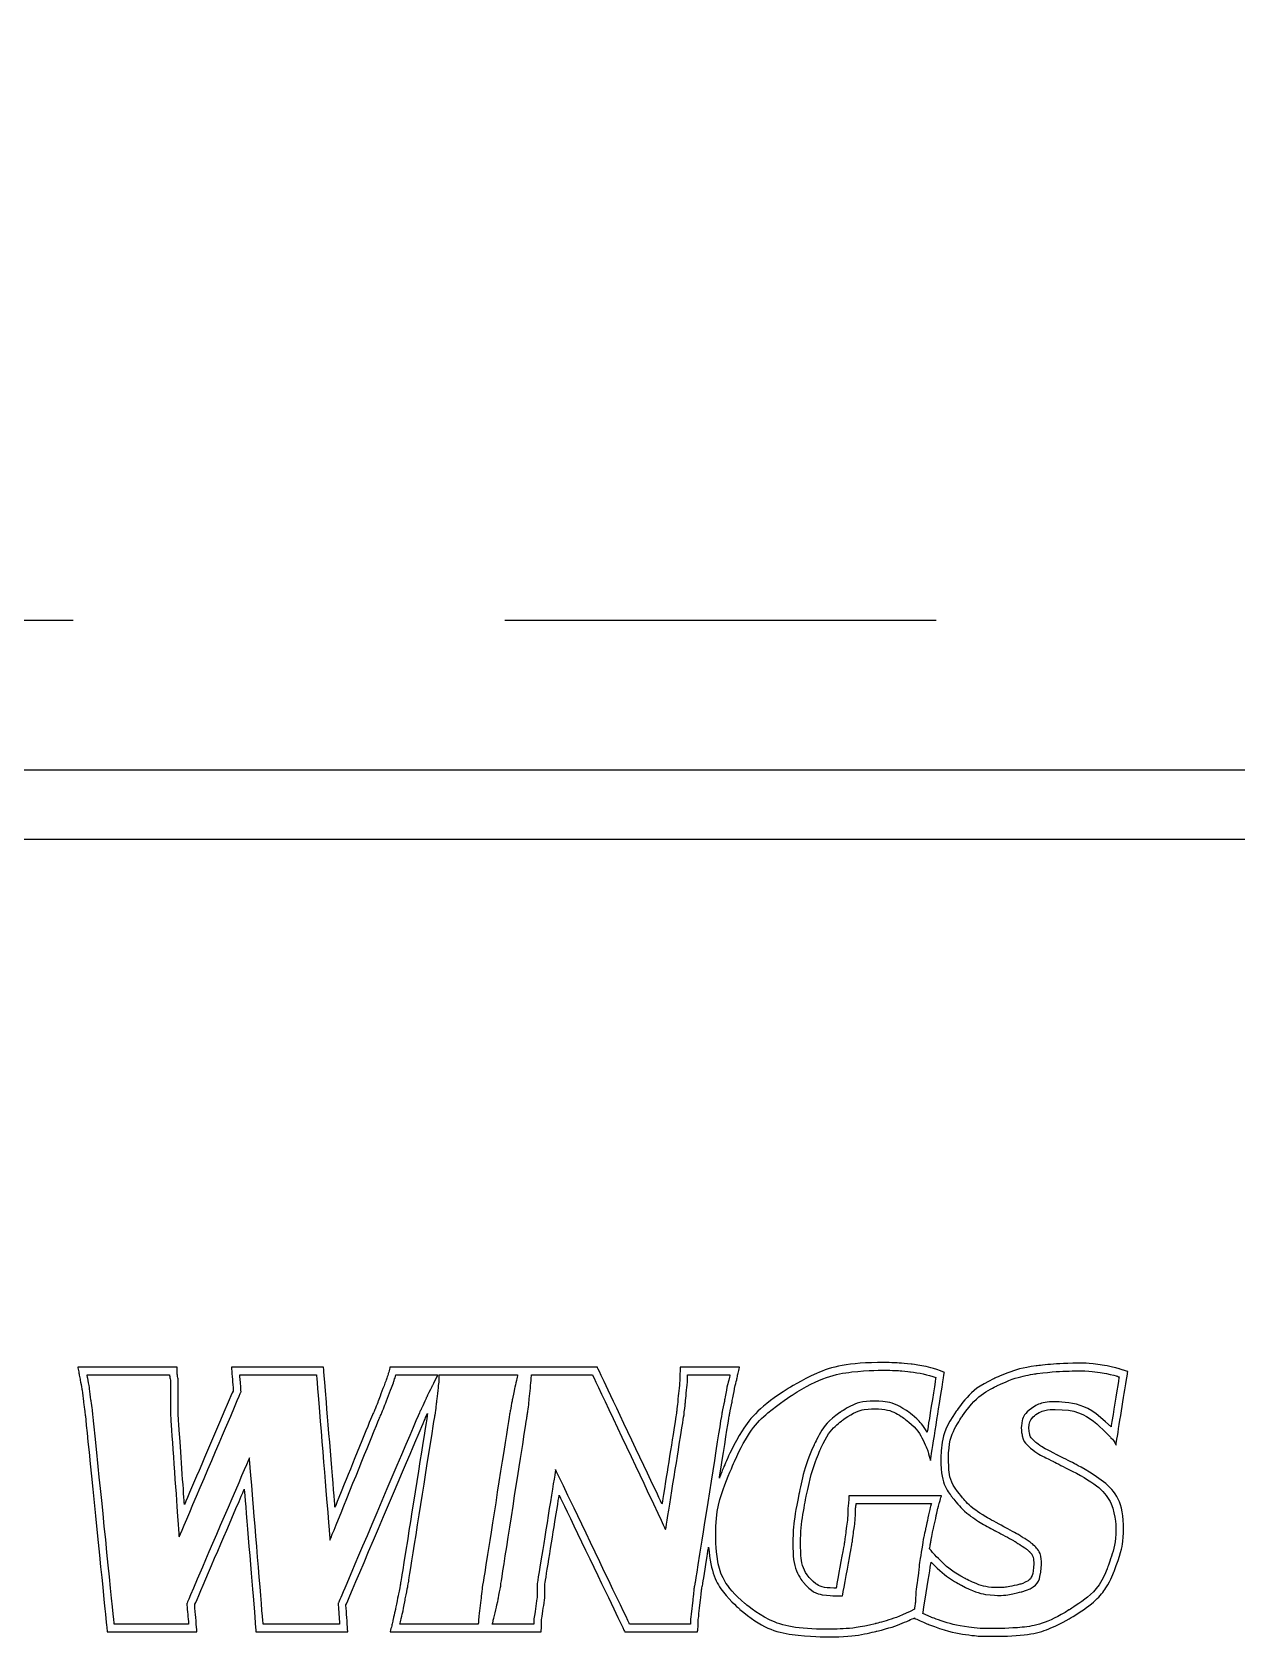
# Model space of a CAD drawing. Header units: metres. Extents: x 5805.4 to 5902.4, y 1788.4 to 1816.4.
# Drawn here: x 5848.9145 to 5849.1937, y 1790.9698 to 1791.3416 of the extents above; entities that cross this region are included whole.
import ezdxf

# ---------------------------------------------------------------- set-up
doc = ezdxf.new("R2010")
doc.units = ezdxf.units.M
doc.header["$LTSCALE"] = 0.02
doc.linetypes.add('HIDDEN', pattern=[0.375, 0.25, -0.125])

# ---------------------------------------------------------------- blocks, each defined once
blk = doc.blocks.new('menu_text')
blk.add_open_spline([(8.314, 2.896), (8.314, 2.896), (8.315, 2.899), (8.315, 2.899), (8.315, 2.899), (8.203, 2.847), (8.089, 2.806), (7.973, 2.778), (7.973, 2.778), (7.834, 2.743), (7.681, 2.726), (7.516, 2.726), (7.516, 2.726), (7.181, 2.726), (6.916, 2.809), (6.722, 2.977), (6.722, 2.977), (6.553, 3.122), (6.458, 3.311), (6.436, 3.544), (6.436, 3.544), (6.436, 3.544), (6.383, 3.208), (6.383, 3.208), (6.383, 3.208), (6.383, 3.208), (6.373, 3.158), (6.373, 3.158), (6.373, 3.158), (6.373, 3.158), (6.366, 3.087), (6.366, 3.087), (6.366, 3.087), (6.366, 3.087), (6.342, 2.88), (6.342, 2.88), (6.342, 2.88), (6.342, 2.88), (6.342, 2.829), (6.342, 2.829), (6.342, 2.829), (6.342, 2.829), (6.336, 2.772), (6.336, 2.772), (6.336, 2.772), (6.336, 2.772), (5.671, 2.772), (5.671, 2.772), (5.671, 2.772), (5.671, 2.772), (5.073, 4.019), (5.073, 4.019), (5.073, 4.019), (5.073, 4.019), (4.942, 3.205), (4.942, 3.205), (4.942, 3.205), (4.942, 3.205), (4.942, 3.185), (4.942, 3.185), (4.942, 3.185), (4.942, 3.185), (4.942, 3.084), (4.942, 3.084), (4.942, 3.084), (4.942, 3.084), (4.912, 2.88), (4.912, 2.88), (4.912, 2.88), (4.912, 2.88), (4.912, 2.829), (4.912, 2.829), (4.912, 2.829), (4.912, 2.829), (4.908, 2.772), (4.908, 2.772), (4.908, 2.772), (4.908, 2.772), (4.401, 2.772), (4.401, 2.772), (4.401, 2.772), (4.401, 2.772), (4.369, 2.772), (4.369, 2.772), (4.369, 2.772), (4.369, 2.772), (3.53, 2.772), (3.53, 2.772), (3.53, 2.772), (3.53, 2.772), (3.547, 2.833), (3.547, 2.833), (3.547, 2.833), (3.547, 2.833), (3.557, 2.883), (3.557, 2.883), (3.557, 2.883), (3.557, 2.883), (3.577, 2.97), (3.577, 2.97), (3.577, 2.97), (3.577, 2.97), (3.601, 3.087), (3.601, 3.087), (3.601, 3.087), (3.601, 3.087), (3.624, 3.208), (3.624, 3.208), (3.624, 3.208), (3.624, 3.208), (3.631, 3.245), (3.631, 3.245), (3.631, 3.245), (3.631, 3.245), (3.869, 4.749), (3.869, 4.749), (3.869, 4.749), (3.869, 4.749), (3.871, 4.762), (3.871, 4.762), (3.871, 4.762), (3.871, 4.762), (3.864, 4.749), (3.864, 4.749), (3.864, 4.749), (3.864, 4.749), (3.127, 3.017), (3.127, 3.017), (3.127, 3.017), (3.127, 3.017), (3.144, 2.772), (3.144, 2.772), (3.144, 2.772), (3.144, 2.772), (2.306, 2.772), (2.306, 2.772), (2.306, 2.772), (2.306, 2.772), (2.199, 4.073), (2.199, 4.073), (2.199, 4.073), (2.199, 4.073), (1.747, 3.017), (1.747, 3.017), (1.747, 3.017), (1.747, 3.017), (1.767, 2.772), (1.767, 2.772), (1.767, 2.772), (1.767, 2.772), (0.949, 2.772), (0.949, 2.772), (0.949, 2.772), (0.949, 2.772), (0.748, 4.749), (0.748, 4.749), (0.748, 4.749), (0.748, 4.749), (0.745, 4.779), (0.745, 4.779), (0.745, 4.779), (0.745, 4.779), (0.732, 4.87), (0.732, 4.87), (0.732, 4.87), (0.732, 4.87), (0.718, 4.984), (0.718, 4.984), (0.718, 4.984), (0.718, 4.984), (0.701, 5.074), (0.701, 5.074), (0.701, 5.074), (0.701, 5.074), (0.691, 5.128), (0.691, 5.128), (0.691, 5.128), (0.691, 5.128), (0.681, 5.185), (0.681, 5.185), (0.681, 5.185), (0.681, 5.185), (1.586, 5.185), (1.586, 5.185), (1.586, 5.185), (1.586, 5.185), (1.586, 5.125), (1.586, 5.125), (1.586, 5.125), (1.586, 5.125), (1.596, 5.074), (1.596, 5.074), (1.596, 5.074), (1.596, 5.074), (1.596, 4.987), (1.596, 4.987), (1.596, 4.987), (1.596, 4.987), (1.596, 4.87), (1.596, 4.87), (1.596, 4.87), (1.596, 4.87), (1.596, 4.793), (1.596, 4.793), (1.596, 4.793), (1.596, 4.793), (1.596, 4.749), (1.596, 4.749), (1.596, 4.749), (1.596, 4.749), (1.653, 3.932), (1.653, 3.932), (1.653, 3.932), (1.653, 3.932), (2.099, 4.974), (2.099, 4.974), (2.099, 4.974), (2.099, 4.974), (2.082, 5.185), (2.082, 5.185), (2.082, 5.185), (2.082, 5.185), (2.923, 5.185), (2.923, 5.185), (2.923, 5.185), (2.923, 5.185), (3.027, 3.908), (3.027, 3.908), (3.027, 3.908), (3.027, 3.908), (3.368, 4.749), (3.368, 4.749), (3.368, 4.749), (3.368, 4.749), (3.389, 4.793), (3.389, 4.793), (3.389, 4.793), (3.389, 4.793), (3.419, 4.87), (3.419, 4.87), (3.419, 4.87), (3.419, 4.87), (3.496, 5.074), (3.496, 5.074), (3.496, 5.074), (3.496, 5.074), (3.513, 5.125), (3.513, 5.125), (3.513, 5.125), (3.513, 5.125), (3.529, 5.185), (3.529, 5.185), (3.529, 5.185), (3.529, 5.185), (3.912, 5.185), (3.912, 5.185), (3.912, 5.185), (3.912, 5.185), (4.075, 5.185), (4.075, 5.185), (4.075, 5.185), (4.075, 5.185), (4.751, 5.185), (4.751, 5.185), (4.751, 5.185), (4.751, 5.185), (4.783, 5.185), (4.783, 5.185), (4.783, 5.185), (4.783, 5.185), (5.421, 5.185), (5.421, 5.185), (5.421, 5.185), (5.421, 5.185), (6.011, 3.939), (6.011, 3.939), (6.011, 3.939), (6.011, 3.939), (6.141, 4.753), (6.141, 4.753), (6.141, 4.753), (6.141, 4.753), (6.145, 4.783), (6.145, 4.783), (6.145, 4.783), (6.145, 4.783), (6.155, 4.873), (6.155, 4.873), (6.155, 4.873), (6.155, 4.873), (6.175, 5.078), (6.175, 5.078), (6.175, 5.078), (6.175, 5.078), (6.175, 5.128), (6.175, 5.128), (6.175, 5.128), (6.175, 5.128), (6.178, 5.185), (6.178, 5.185), (6.178, 5.185), (6.178, 5.185), (6.718, 5.185), (6.718, 5.185), (6.718, 5.185), (6.718, 5.185), (6.704, 5.125), (6.704, 5.125), (6.704, 5.125), (6.704, 5.125), (6.694, 5.074), (6.694, 5.074), (6.694, 5.074), (6.694, 5.074), (6.674, 4.997), (6.674, 4.997), (6.674, 4.997), (6.674, 4.997), (6.651, 4.87), (6.651, 4.87), (6.651, 4.87), (6.651, 4.87), (6.627, 4.756), (6.627, 4.756), (6.627, 4.756), (6.627, 4.756), (6.535, 4.174), (6.535, 4.174), (6.535, 4.174), (6.556, 4.232), (6.581, 4.292), (6.608, 4.354), (6.608, 4.354), (6.726, 4.62), (6.911, 4.832), (7.161, 4.991), (7.161, 4.991), (7.411, 5.149), (7.704, 5.228), (8.039, 5.228), (8.039, 5.228), (8.106, 5.228), (8.188, 5.223), (8.285, 5.213), (8.285, 5.213), (8.382, 5.203), (8.483, 5.178), (8.588, 5.138), (8.588, 5.138), (8.588, 5.138), (8.461, 4.334), (8.461, 4.334), (8.461, 4.334), (8.461, 4.334), (8.437, 4.421), (8.437, 4.421), (8.437, 4.421), (8.388, 4.548), (8.32, 4.644), (8.233, 4.709), (8.233, 4.709), (8.146, 4.774), (8.052, 4.806), (7.952, 4.806), (7.952, 4.806), (7.856, 4.806), (7.763, 4.776), (7.675, 4.714), (7.675, 4.714), (7.587, 4.653), (7.516, 4.564), (7.462, 4.448), (7.462, 4.448), (7.409, 4.332), (7.364, 4.185), (7.328, 4.009), (7.328, 4.009), (7.293, 3.832), (7.275, 3.689), (7.275, 3.58), (7.275, 3.58), (7.275, 3.435), (7.302, 3.33), (7.355, 3.267), (7.355, 3.267), (7.409, 3.203), (7.484, 3.171), (7.58, 3.171), (7.58, 3.171), (7.58, 3.171), (7.6, 3.171), (7.6, 3.171), (7.6, 3.171), (7.6, 3.171), (7.674, 3.575), (7.674, 3.575), (7.674, 3.575), (7.674, 3.575), (7.68, 3.619), (7.68, 3.619), (7.68, 3.619), (7.68, 3.619), (7.69, 3.696), (7.69, 3.696), (7.69, 3.696), (7.699, 3.761), (7.704, 3.801), (7.705, 3.817), (7.705, 3.817), (7.707, 3.833), (7.707, 3.861), (7.707, 3.901), (7.707, 3.901), (7.707, 3.901), (7.714, 3.955), (7.714, 3.955), (7.714, 3.955), (7.714, 3.955), (7.717, 4.012), (7.717, 4.012), (7.717, 4.012), (7.717, 4.012), (8.561, 4.012), (8.561, 4.012), (8.561, 4.012), (8.561, 4.012), (8.545, 3.955), (8.545, 3.955), (8.545, 3.955), (8.545, 3.955), (8.531, 3.905), (8.531, 3.905), (8.531, 3.905), (8.531, 3.905), (8.484, 3.697), (8.484, 3.697), (8.484, 3.697), (8.484, 3.697), (8.468, 3.62), (8.468, 3.62), (8.468, 3.62), (8.468, 3.62), (8.461, 3.577), (8.461, 3.577), (8.461, 3.577), (8.461, 3.577), (8.453, 3.529), (8.453, 3.529), (8.453, 3.529), (8.453, 3.529), (8.472, 3.506), (8.472, 3.506), (8.472, 3.506), (8.568, 3.397), (8.67, 3.314), (8.777, 3.258), (8.777, 3.258), (8.884, 3.202), (8.986, 3.175), (9.082, 3.175), (9.082, 3.175), (9.129, 3.175), (9.194, 3.185), (9.278, 3.206), (9.278, 3.206), (9.362, 3.228), (9.403, 3.29), (9.403, 3.393), (9.403, 3.393), (9.403, 3.413), (9.402, 3.432), (9.398, 3.449), (9.398, 3.449), (9.395, 3.465), (9.384, 3.483), (9.365, 3.502), (9.365, 3.502), (9.346, 3.521), (9.311, 3.546), (9.259, 3.578), (9.259, 3.578), (9.259, 3.578), (9.223, 3.602), (9.223, 3.602), (9.223, 3.602), (9.223, 3.602), (9.055, 3.692), (9.055, 3.692), (9.055, 3.692), (8.957, 3.744), (8.881, 3.789), (8.827, 3.828), (8.827, 3.828), (8.774, 3.868), (8.715, 3.928), (8.651, 4.01), (8.651, 4.01), (8.588, 4.092), (8.556, 4.207), (8.556, 4.354), (8.556, 4.354), (8.556, 4.505), (8.603, 4.648), (8.696, 4.783), (8.696, 4.783), (8.79, 4.919), (8.904, 5.017), (9.037, 5.079), (9.037, 5.079), (9.169, 5.141), (9.299, 5.18), (9.425, 5.197), (9.425, 5.197), (9.551, 5.213), (9.7, 5.222), (9.873, 5.222), (9.873, 5.222), (9.991, 5.213), (10.095, 5.196), (10.184, 5.171), (10.184, 5.171), (10.184, 5.171), (10.221, 5.158), (10.221, 5.158), (10.221, 5.158), (10.221, 5.158), (10.261, 5.145), (10.261, 5.145), (10.261, 5.145), (10.261, 5.145), (10.154, 4.475), (10.154, 4.475), (10.154, 4.475), (10.145, 4.499), (10.129, 4.521), (10.107, 4.542), (10.107, 4.542), (9.953, 4.714), (9.783, 4.8), (9.598, 4.8), (9.598, 4.8), (9.524, 4.8), (9.466, 4.784), (9.424, 4.753), (9.424, 4.753), (9.381, 4.721), (9.36, 4.68), (9.36, 4.629), (9.36, 4.629), (9.36, 4.613), (9.362, 4.595), (9.367, 4.573), (9.367, 4.573), (9.371, 4.552), (9.389, 4.528), (9.42, 4.501), (9.42, 4.501), (9.451, 4.475), (9.516, 4.437), (9.615, 4.387), (9.615, 4.387), (9.615, 4.387), (9.785, 4.3), (9.785, 4.3), (9.785, 4.3), (10.078, 4.153), (10.224, 3.954), (10.224, 3.704), (10.224, 3.704), (10.224, 3.603), (10.195, 3.476), (10.137, 3.322), (10.137, 3.322), (10.079, 3.168), (9.954, 3.031), (9.762, 2.912), (9.762, 2.912), (9.57, 2.792), (9.339, 2.732), (9.068, 2.732), (9.068, 2.732), (9.068, 2.732), (8.911, 2.732), (8.911, 2.732), (8.911, 2.732), (8.752, 2.746), (8.596, 2.781), (8.442, 2.84), (8.442, 2.84), (8.442, 2.84), (8.314, 2.896), (8.314, 2.896)], degree=3, knots=[0, 0, 0, 0, 0.006757, 0.006757, 0.006757, 0.010135, 0.013514, 0.013514, 0.013514, 0.016892, 0.02027, 0.02027, 0.02027, 0.023649, 0.027027, 0.027027, 0.027027, 0.030405, 0.033784, 0.033784, 0.033784, 0.037162, 0.040541, 0.040541, 0.040541, 0.043919, 0.047297, 0.047297, 0.047297, 0.050676, 0.054054, 0.054054, 0.054054, 0.057432, 0.060811, 0.060811, 0.060811, 0.064189, 0.067568, 0.067568, 0.067568, 0.070946, 0.074324, 0.074324, 0.074324, 0.077703, 0.081081, 0.081081, 0.081081, 0.084459, 0.087838, 0.087838, 0.087838, 0.091216, 0.094595, 0.094595, 0.094595, 0.097973, 0.101351, 0.101351, 0.101351, 0.10473, 0.108108, 0.108108, 0.108108, 0.111486, 0.114865, 0.114865, 0.114865, 0.118243, 0.121622, 0.121622, 0.121622, 0.125, 0.128378, 0.128378, 0.128378, 0.131757, 0.135135, 0.135135, 0.135135, 0.138514, 0.141892, 0.141892, 0.141892, 0.14527, 0.148649, 0.148649, 0.148649, 0.152027, 0.155405, 0.155405, 0.155405, 0.158784, 0.162162, 0.162162, 0.162162, 0.165541, 0.168919, 0.168919, 0.168919, 0.172297, 0.175676, 0.175676, 0.175676, 0.179054, 0.182432, 0.182432, 0.182432, 0.185811, 0.189189, 0.189189, 0.189189, 0.192568, 0.195946, 0.195946, 0.195946, 0.199324, 0.202703, 0.202703, 0.202703, 0.206081, 0.209459, 0.209459, 0.209459, 0.212838, 0.216216, 0.216216, 0.216216, 0.219595, 0.222973, 0.222973, 0.222973, 0.226351, 0.22973, 0.22973, 0.22973, 0.233108, 0.236486, 0.236486, 0.236486, 0.239865, 0.243243, 0.243243, 0.243243, 0.246622, 0.25, 0.25, 0.25, 0.253378, 0.256757, 0.256757, 0.256757, 0.260135, 0.263514, 0.263514, 0.263514, 0.266892, 0.27027, 0.27027, 0.27027, 0.273649, 0.277027, 0.277027, 0.277027, 0.280405, 0.283784, 0.283784, 0.283784, 0.287162, 0.290541, 0.290541, 0.290541, 0.293919, 0.297297, 0.297297, 0.297297, 0.300676, 0.304054, 0.304054, 0.304054, 0.307432, 0.310811, 0.310811, 0.310811, 0.314189, 0.317568, 0.317568, 0.317568, 0.320946, 0.324324, 0.324324, 0.324324, 0.327703, 0.331081, 0.331081, 0.331081, 0.334459, 0.337838, 0.337838, 0.337838, 0.341216, 0.344595, 0.344595, 0.344595, 0.347973, 0.351351, 0.351351, 0.351351, 0.35473, 0.358108, 0.358108, 0.358108, 0.361486, 0.364865, 0.364865, 0.364865, 0.368243, 0.371622, 0.371622, 0.371622, 0.375, 0.378378, 0.378378, 0.378378, 0.381757, 0.385135, 0.385135, 0.385135, 0.388514, 0.391892, 0.391892, 0.391892, 0.39527, 0.398649, 0.398649, 0.398649, 0.402027, 0.405405, 0.405405, 0.405405, 0.408784, 0.412162, 0.412162, 0.412162, 0.415541, 0.418919, 0.418919, 0.418919, 0.422297, 0.425676, 0.425676, 0.425676, 0.429054, 0.432432, 0.432432, 0.432432, 0.435811, 0.439189, 0.439189, 0.439189, 0.442568, 0.445946, 0.445946, 0.445946, 0.449324, 0.452703, 0.452703, 0.452703, 0.456081, 0.459459, 0.459459, 0.459459, 0.462838, 0.466216, 0.466216, 0.466216, 0.469595, 0.472973, 0.472973, 0.472973, 0.476351, 0.47973, 0.47973, 0.47973, 0.483108, 0.486486, 0.486486, 0.486486, 0.489865, 0.493243, 0.493243, 0.493243, 0.496622, 0.5, 0.5, 0.5, 0.503378, 0.506757, 0.506757, 0.506757, 0.510135, 0.513514, 0.513514, 0.513514, 0.516892, 0.52027, 0.52027, 0.52027, 0.523649, 0.527027, 0.527027, 0.527027, 0.530405, 0.533784, 0.533784, 0.533784, 0.537162, 0.540541, 0.540541, 0.540541, 0.543919, 0.547297, 0.547297, 0.547297, 0.550676, 0.554054, 0.554054, 0.554054, 0.557432, 0.560811, 0.560811, 0.560811, 0.564189, 0.567568, 0.567568, 0.567568, 0.570946, 0.574324, 0.574324, 0.574324, 0.577703, 0.581081, 0.581081, 0.581081, 0.584459, 0.587838, 0.587838, 0.587838, 0.591216, 0.594595, 0.594595, 0.594595, 0.597973, 0.601351, 0.601351, 0.601351, 0.60473, 0.608108, 0.608108, 0.608108, 0.611486, 0.614865, 0.614865, 0.614865, 0.618243, 0.621622, 0.621622, 0.621622, 0.625, 0.628378, 0.628378, 0.628378, 0.631757, 0.635135, 0.635135, 0.635135, 0.638514, 0.641892, 0.641892, 0.641892, 0.64527, 0.648649, 0.648649, 0.648649, 0.652027, 0.655405, 0.655405, 0.655405, 0.658784, 0.662162, 0.662162, 0.662162, 0.665541, 0.668919, 0.668919, 0.668919, 0.672297, 0.675676, 0.675676, 0.675676, 0.679054, 0.682432, 0.682432, 0.682432, 0.685811, 0.689189, 0.689189, 0.689189, 0.692568, 0.695946, 0.695946, 0.695946, 0.699324, 0.702703, 0.702703, 0.702703, 0.706081, 0.709459, 0.709459, 0.709459, 0.712838, 0.716216, 0.716216, 0.716216, 0.719595, 0.722973, 0.722973, 0.722973, 0.726351, 0.72973, 0.72973, 0.72973, 0.733108, 0.736486, 0.736486, 0.736486, 0.739865, 0.743243, 0.743243, 0.743243, 0.746622, 0.75, 0.75, 0.75, 0.753378, 0.756757, 0.756757, 0.756757, 0.760135, 0.763514, 0.763514, 0.763514, 0.766892, 0.77027, 0.77027, 0.77027, 0.773649, 0.777027, 0.777027, 0.777027, 0.780405, 0.783784, 0.783784, 0.783784, 0.787162, 0.790541, 0.790541, 0.790541, 0.793919, 0.797297, 0.797297, 0.797297, 0.800676, 0.804054, 0.804054, 0.804054, 0.807432, 0.810811, 0.810811, 0.810811, 0.814189, 0.817568, 0.817568, 0.817568, 0.820946, 0.824324, 0.824324, 0.824324, 0.827703, 0.831081, 0.831081, 0.831081, 0.834459, 0.837838, 0.837838, 0.837838, 0.841216, 0.844595, 0.844595, 0.844595, 0.847973, 0.851351, 0.851351, 0.851351, 0.85473, 0.858108, 0.858108, 0.858108, 0.861486, 0.864865, 0.864865, 0.864865, 0.868243, 0.871622, 0.871622, 0.871622, 0.875, 0.878378, 0.878378, 0.878378, 0.881757, 0.885135, 0.885135, 0.885135, 0.888514, 0.891892, 0.891892, 0.891892, 0.89527, 0.898649, 0.898649, 0.898649, 0.902027, 0.905405, 0.905405, 0.905405, 0.908784, 0.912162, 0.912162, 0.912162, 0.915541, 0.918919, 0.918919, 0.918919, 0.922297, 0.925676, 0.925676, 0.925676, 0.929054, 0.932432, 0.932432, 0.932432, 0.935811, 0.939189, 0.939189, 0.939189, 0.942568, 0.945946, 0.945946, 0.945946, 0.949324, 0.952703, 0.952703, 0.952703, 0.956081, 0.959459, 0.959459, 0.959459, 0.962838, 0.966216, 0.966216, 0.966216, 0.969595, 0.972973, 0.972973, 0.972973, 0.976351, 0.97973, 0.97973, 0.97973, 0.983108, 0.986486, 0.986486, 0.986486, 0.989865, 0.993243, 0.993243, 0.993243, 0.996622, 1, 1, 1, 1])
at = {"color": 8}
for points, knots in [([(8.51, 5.092), (8.435, 5.117), (8.357, 5.135), (8.278, 5.144), (8.278, 5.144), (8.199, 5.152), (8.118, 5.158), (8.039, 5.158), (8.039, 5.158), (7.739, 5.158), (7.453, 5.093), (7.198, 4.931), (7.198, 4.931), (6.962, 4.782), (6.786, 4.581), (6.672, 4.325), (6.672, 4.325), (6.581, 4.12), (6.501, 3.881), (6.501, 3.654), (6.501, 3.654), (6.501, 3.406), (6.579, 3.193), (6.768, 3.03), (6.768, 3.03), (6.976, 2.851), (7.248, 2.796), (7.516, 2.796), (7.516, 2.796), (7.664, 2.796), (7.813, 2.81), (7.957, 2.846), (7.957, 2.846), (8.081, 2.876), (8.201, 2.921), (8.316, 2.978), (8.316, 2.978), (8.316, 2.978), (8.317, 3.001), (8.317, 3.001), (8.317, 3.001), (8.317, 3.001), (8.324, 3.047), (8.324, 3.047), (8.324, 3.047), (8.324, 3.047), (8.327, 3.127), (8.327, 3.127), (8.327, 3.127), (8.327, 3.127), (8.344, 3.253), (8.344, 3.253), (8.344, 3.253), (8.344, 3.253), (8.358, 3.376), (8.358, 3.376), (8.358, 3.376), (8.358, 3.376), (8.399, 3.634), (8.399, 3.634), (8.399, 3.634), (8.399, 3.634), (8.416, 3.713), (8.416, 3.713), (8.416, 3.713), (8.416, 3.713), (8.463, 3.922), (8.463, 3.922), (8.463, 3.922), (8.463, 3.922), (8.469, 3.942), (8.469, 3.942), (8.469, 3.942), (8.469, 3.942), (7.783, 3.942), (7.783, 3.942), (7.783, 3.942), (7.783, 3.942), (7.777, 3.897), (7.777, 3.897), (7.777, 3.897), (7.777, 3.869), (7.777, 3.84), (7.775, 3.812), (7.775, 3.812), (7.773, 3.771), (7.765, 3.728), (7.76, 3.687), (7.76, 3.687), (7.76, 3.687), (7.75, 3.608), (7.75, 3.608), (7.75, 3.608), (7.75, 3.608), (7.743, 3.563), (7.743, 3.563), (7.743, 3.563), (7.743, 3.563), (7.658, 3.101), (7.658, 3.101), (7.658, 3.101), (7.658, 3.101), (7.58, 3.101), (7.58, 3.101), (7.58, 3.101), (7.471, 3.101), (7.373, 3.137), (7.302, 3.222), (7.302, 3.222), (7.221, 3.317), (7.205, 3.46), (7.205, 3.58), (7.205, 3.58), (7.205, 3.725), (7.231, 3.881), (7.26, 4.023), (7.26, 4.023), (7.291, 4.176), (7.333, 4.335), (7.399, 4.477), (7.399, 4.477), (7.453, 4.594), (7.529, 4.698), (7.635, 4.772), (7.635, 4.772), (7.73, 4.838), (7.836, 4.876), (7.952, 4.876), (7.952, 4.876), (8.071, 4.876), (8.179, 4.837), (8.275, 4.765), (8.275, 4.765), (8.339, 4.718), (8.39, 4.659), (8.431, 4.593), (8.431, 4.593), (8.431, 4.593), (8.51, 5.092), (8.51, 5.092)], [0, 0, 0, 0, 0.028571, 0.028571, 0.028571, 0.042857, 0.057143, 0.057143, 0.057143, 0.071429, 0.085714, 0.085714, 0.085714, 0.1, 0.114286, 0.114286, 0.114286, 0.128571, 0.142857, 0.142857, 0.142857, 0.157143, 0.171429, 0.171429, 0.171429, 0.185714, 0.2, 0.2, 0.2, 0.214286, 0.228571, 0.228571, 0.228571, 0.242857, 0.257143, 0.257143, 0.257143, 0.271429, 0.285714, 0.285714, 0.285714, 0.3, 0.314286, 0.314286, 0.314286, 0.328571, 0.342857, 0.342857, 0.342857, 0.357143, 0.371429, 0.371429, 0.371429, 0.385714, 0.4, 0.4, 0.4, 0.414286, 0.428571, 0.428571, 0.428571, 0.442857, 0.457143, 0.457143, 0.457143, 0.471429, 0.485714, 0.485714, 0.485714, 0.5, 0.514286, 0.514286, 0.514286, 0.528571, 0.542857, 0.542857, 0.542857, 0.557143, 0.571429, 0.571429, 0.571429, 0.585714, 0.6, 0.6, 0.6, 0.614286, 0.628571, 0.628571, 0.628571, 0.642857, 0.657143, 0.657143, 0.657143, 0.671429, 0.685714, 0.685714, 0.685714, 0.7, 0.714286, 0.714286, 0.714286, 0.728571, 0.742857, 0.742857, 0.742857, 0.757143, 0.771429, 0.771429, 0.771429, 0.785714, 0.8, 0.8, 0.8, 0.814286, 0.828571, 0.828571, 0.828571, 0.842857, 0.857143, 0.857143, 0.857143, 0.871429, 0.885714, 0.885714, 0.885714, 0.9, 0.914286, 0.914286, 0.914286, 0.928571, 0.942857, 0.942857, 0.942857, 0.957143, 0.971429, 0.971429, 0.971429, 0.985714, 1, 1, 1, 1]), ([(8.392, 2.938), (8.392, 2.938), (8.468, 2.905), (8.468, 2.905), (8.468, 2.905), (8.612, 2.85), (8.76, 2.816), (8.914, 2.802), (8.914, 2.802), (8.914, 2.802), (9.068, 2.802), (9.068, 2.802), (9.068, 2.802), (9.299, 2.802), (9.527, 2.848), (9.725, 2.971), (9.725, 2.971), (9.87, 3.061), (10.01, 3.183), (10.072, 3.347), (10.072, 3.347), (10.112, 3.454), (10.154, 3.588), (10.154, 3.704), (10.154, 3.704), (10.154, 3.964), (9.973, 4.127), (9.754, 4.238), (9.754, 4.238), (9.754, 4.238), (9.583, 4.325), (9.583, 4.325), (9.583, 4.325), (9.519, 4.357), (9.429, 4.401), (9.374, 4.448), (9.374, 4.448), (9.341, 4.477), (9.307, 4.514), (9.298, 4.559), (9.298, 4.559), (9.293, 4.582), (9.29, 4.605), (9.29, 4.629), (9.29, 4.629), (9.29, 4.703), (9.322, 4.765), (9.382, 4.809), (9.382, 4.809), (9.444, 4.855), (9.522, 4.87), (9.598, 4.87), (9.598, 4.87), (9.801, 4.87), (9.97, 4.778), (10.109, 4.641), (10.109, 4.641), (10.109, 4.641), (10.183, 5.097), (10.183, 5.097), (10.183, 5.097), (10.183, 5.097), (10.163, 5.105), (10.163, 5.105), (10.163, 5.105), (10.067, 5.131), (9.967, 5.144), (9.871, 5.152), (9.871, 5.152), (9.726, 5.152), (9.579, 5.146), (9.434, 5.127), (9.434, 5.127), (9.307, 5.11), (9.183, 5.07), (9.066, 5.015), (9.066, 5.015), (8.937, 4.955), (8.835, 4.859), (8.754, 4.743), (8.754, 4.743), (8.673, 4.626), (8.626, 4.497), (8.626, 4.354), (8.626, 4.354), (8.626, 4.253), (8.642, 4.136), (8.707, 4.053), (8.707, 4.053), (8.752, 3.994), (8.808, 3.929), (8.869, 3.885), (8.869, 3.885), (8.936, 3.836), (9.014, 3.793), (9.088, 3.754), (9.088, 3.754), (9.088, 3.754), (9.258, 3.662), (9.258, 3.662), (9.258, 3.662), (9.258, 3.662), (9.296, 3.637), (9.296, 3.637), (9.296, 3.637), (9.335, 3.614), (9.382, 3.584), (9.414, 3.552), (9.414, 3.552), (9.439, 3.527), (9.46, 3.497), (9.467, 3.463), (9.467, 3.463), (9.472, 3.44), (9.474, 3.416), (9.474, 3.393), (9.474, 3.393), (9.474, 3.269), (9.42, 3.17), (9.295, 3.138), (9.295, 3.138), (9.228, 3.121), (9.151, 3.104), (9.082, 3.104), (9.082, 3.104), (8.963, 3.104), (8.849, 3.142), (8.745, 3.196), (8.745, 3.196), (8.641, 3.25), (8.549, 3.324), (8.467, 3.408), (8.467, 3.408), (8.467, 3.408), (8.392, 2.938), (8.392, 2.938)], [0, 0, 0, 0, 0.029412, 0.029412, 0.029412, 0.044118, 0.058824, 0.058824, 0.058824, 0.073529, 0.088235, 0.088235, 0.088235, 0.102941, 0.117647, 0.117647, 0.117647, 0.132353, 0.147059, 0.147059, 0.147059, 0.161765, 0.176471, 0.176471, 0.176471, 0.191176, 0.205882, 0.205882, 0.205882, 0.220588, 0.235294, 0.235294, 0.235294, 0.25, 0.264706, 0.264706, 0.264706, 0.279412, 0.294118, 0.294118, 0.294118, 0.308824, 0.323529, 0.323529, 0.323529, 0.338235, 0.352941, 0.352941, 0.352941, 0.367647, 0.382353, 0.382353, 0.382353, 0.397059, 0.411765, 0.411765, 0.411765, 0.426471, 0.441176, 0.441176, 0.441176, 0.455882, 0.470588, 0.470588, 0.470588, 0.485294, 0.5, 0.5, 0.5, 0.514706, 0.529412, 0.529412, 0.529412, 0.544118, 0.558824, 0.558824, 0.558824, 0.573529, 0.588235, 0.588235, 0.588235, 0.602941, 0.617647, 0.617647, 0.617647, 0.632353, 0.647059, 0.647059, 0.647059, 0.661765, 0.676471, 0.676471, 0.676471, 0.691176, 0.705882, 0.705882, 0.705882, 0.720588, 0.735294, 0.735294, 0.735294, 0.75, 0.764706, 0.764706, 0.764706, 0.779412, 0.794118, 0.794118, 0.794118, 0.808824, 0.823529, 0.823529, 0.823529, 0.838235, 0.852941, 0.852941, 0.852941, 0.867647, 0.882353, 0.882353, 0.882353, 0.897059, 0.911765, 0.911765, 0.911765, 0.926471, 0.941176, 0.941176, 0.941176, 0.955882, 0.970588, 0.970588, 0.970588, 0.985294, 1, 1, 1, 1]), ([(0.765, 5.115), (0.765, 5.115), (0.77, 5.087), (0.77, 5.087), (0.77, 5.087), (0.77, 5.087), (0.788, 4.993), (0.788, 4.993), (0.788, 4.993), (0.788, 4.993), (0.801, 4.88), (0.801, 4.88), (0.801, 4.88), (0.801, 4.88), (0.815, 4.788), (0.815, 4.788), (0.815, 4.788), (0.815, 4.788), (0.818, 4.757), (0.818, 4.757), (0.818, 4.757), (0.818, 4.757), (1.013, 2.843), (1.013, 2.843), (1.013, 2.843), (1.013, 2.843), (1.691, 2.843), (1.691, 2.843), (1.691, 2.843), (1.691, 2.843), (1.675, 3.029), (1.675, 3.029), (1.675, 3.029), (1.675, 3.029), (2.246, 4.36), (2.246, 4.36), (2.246, 4.36), (2.246, 4.36), (2.371, 2.843), (2.371, 2.843), (2.371, 2.843), (2.371, 2.843), (3.069, 2.843), (3.069, 2.843), (3.069, 2.843), (3.069, 2.843), (3.056, 3.029), (3.056, 3.029), (3.056, 3.029), (3.056, 3.029), (3.801, 4.78), (3.801, 4.78), (3.801, 4.78), (3.801, 4.78), (3.818, 4.811), (3.818, 4.811), (3.818, 4.811), (3.818, 4.811), (3.858, 4.901), (3.858, 4.901), (3.858, 4.901), (3.858, 4.901), (3.915, 5.015), (3.915, 5.015), (3.915, 5.015), (3.915, 5.015), (3.958, 5.103), (3.958, 5.103), (3.958, 5.103), (3.958, 5.103), (3.963, 5.115), (3.963, 5.115), (3.963, 5.115), (3.963, 5.115), (3.583, 5.115), (3.583, 5.115), (3.583, 5.115), (3.583, 5.115), (3.579, 5.103), (3.579, 5.103), (3.579, 5.103), (3.579, 5.103), (3.562, 5.05), (3.562, 5.05), (3.562, 5.05), (3.562, 5.05), (3.484, 4.845), (3.484, 4.845), (3.484, 4.845), (3.484, 4.845), (3.453, 4.764), (3.453, 4.764), (3.453, 4.764), (3.453, 4.764), (3.433, 4.722), (3.433, 4.722), (3.433, 4.722), (3.433, 4.722), (2.981, 3.609), (2.981, 3.609), (2.981, 3.609), (2.981, 3.609), (2.858, 5.115), (2.858, 5.115), (2.858, 5.115), (2.858, 5.115), (2.158, 5.115), (2.158, 5.115), (2.158, 5.115), (2.158, 5.115), (2.17, 4.962), (2.17, 4.962), (2.17, 4.962), (2.17, 4.962), (1.604, 3.637), (1.604, 3.637), (1.604, 3.637), (1.604, 3.637), (1.526, 4.748), (1.526, 4.748), (1.526, 4.748), (1.526, 4.748), (1.526, 5.067), (1.526, 5.067), (1.526, 5.067), (1.526, 5.067), (1.516, 5.115), (1.516, 5.115), (1.516, 5.115), (1.516, 5.115), (0.765, 5.115), (0.765, 5.115)], [0, 0, 0, 0, 0.030303, 0.030303, 0.030303, 0.045455, 0.060606, 0.060606, 0.060606, 0.075758, 0.090909, 0.090909, 0.090909, 0.106061, 0.121212, 0.121212, 0.121212, 0.136364, 0.151515, 0.151515, 0.151515, 0.166667, 0.181818, 0.181818, 0.181818, 0.19697, 0.212121, 0.212121, 0.212121, 0.227273, 0.242424, 0.242424, 0.242424, 0.257576, 0.272727, 0.272727, 0.272727, 0.287879, 0.30303, 0.30303, 0.30303, 0.318182, 0.333333, 0.333333, 0.333333, 0.348485, 0.363636, 0.363636, 0.363636, 0.378788, 0.393939, 0.393939, 0.393939, 0.409091, 0.424242, 0.424242, 0.424242, 0.439394, 0.454545, 0.454545, 0.454545, 0.469697, 0.484848, 0.484848, 0.484848, 0.5, 0.515152, 0.515152, 0.515152, 0.530303, 0.545455, 0.545455, 0.545455, 0.560606, 0.575758, 0.575758, 0.575758, 0.590909, 0.606061, 0.606061, 0.606061, 0.621212, 0.636364, 0.636364, 0.636364, 0.651515, 0.666667, 0.666667, 0.666667, 0.681818, 0.69697, 0.69697, 0.69697, 0.712121, 0.727273, 0.727273, 0.727273, 0.742424, 0.757576, 0.757576, 0.757576, 0.772727, 0.787879, 0.787879, 0.787879, 0.80303, 0.818182, 0.818182, 0.818182, 0.833333, 0.848485, 0.848485, 0.848485, 0.863636, 0.878788, 0.878788, 0.878788, 0.893939, 0.909091, 0.909091, 0.909091, 0.924242, 0.939394, 0.939394, 0.939394, 0.954545, 0.969697, 0.969697, 0.969697, 0.984848, 1, 1, 1, 1]), ([(3.62, 2.843), (3.62, 2.843), (4.335, 2.843), (4.335, 2.843), (4.335, 2.843), (4.335, 2.843), (4.338, 2.89), (4.338, 2.89), (4.338, 2.89), (4.338, 2.89), (4.362, 3.095), (4.362, 3.095), (4.362, 3.095), (4.362, 3.095), (4.372, 3.189), (4.372, 3.189), (4.372, 3.189), (4.372, 3.189), (4.379, 3.22), (4.379, 3.22), (4.379, 3.22), (4.379, 3.22), (4.621, 4.763), (4.621, 4.763), (4.621, 4.763), (4.621, 4.763), (4.627, 4.79), (4.627, 4.79), (4.627, 4.79), (4.627, 4.79), (4.644, 4.883), (4.644, 4.883), (4.644, 4.883), (4.644, 4.883), (4.668, 5.002), (4.668, 5.002), (4.668, 5.002), (4.668, 5.002), (4.688, 5.088), (4.688, 5.088), (4.688, 5.088), (4.688, 5.088), (4.693, 5.115), (4.693, 5.115), (4.693, 5.115), (4.693, 5.115), (3.979, 5.115), (3.979, 5.115), (3.979, 5.115), (3.979, 5.115), (3.979, 5.07), (3.979, 5.07), (3.979, 5.07), (3.979, 5.07), (3.955, 4.863), (3.955, 4.863), (3.955, 4.863), (3.955, 4.863), (3.948, 4.789), (3.948, 4.789), (3.948, 4.789), (3.948, 4.789), (3.938, 4.738), (3.938, 4.738), (3.938, 4.738), (3.938, 4.738), (3.7, 3.233), (3.7, 3.233), (3.7, 3.233), (3.7, 3.233), (3.693, 3.195), (3.693, 3.195), (3.693, 3.195), (3.693, 3.195), (3.669, 3.074), (3.669, 3.074), (3.669, 3.074), (3.669, 3.074), (3.646, 2.955), (3.646, 2.955), (3.646, 2.955), (3.646, 2.955), (3.626, 2.869), (3.626, 2.869), (3.626, 2.869), (3.626, 2.869), (3.62, 2.843), (3.62, 2.843)], [0, 0, 0, 0, 0.045455, 0.045455, 0.045455, 0.068182, 0.090909, 0.090909, 0.090909, 0.113636, 0.136364, 0.136364, 0.136364, 0.159091, 0.181818, 0.181818, 0.181818, 0.204545, 0.227273, 0.227273, 0.227273, 0.25, 0.272727, 0.272727, 0.272727, 0.295455, 0.318182, 0.318182, 0.318182, 0.340909, 0.363636, 0.363636, 0.363636, 0.386364, 0.409091, 0.409091, 0.409091, 0.431818, 0.454545, 0.454545, 0.454545, 0.477273, 0.5, 0.5, 0.5, 0.522727, 0.545455, 0.545455, 0.545455, 0.568182, 0.590909, 0.590909, 0.590909, 0.613636, 0.636364, 0.636364, 0.636364, 0.659091, 0.681818, 0.681818, 0.681818, 0.704545, 0.727273, 0.727273, 0.727273, 0.75, 0.772727, 0.772727, 0.772727, 0.795455, 0.818182, 0.818182, 0.818182, 0.840909, 0.863636, 0.863636, 0.863636, 0.886364, 0.909091, 0.909091, 0.909091, 0.931818, 0.954545, 0.954545, 0.954545, 0.977273, 1, 1, 1, 1]), ([(4.462, 2.843), (4.462, 2.843), (4.842, 2.843), (4.842, 2.843), (4.842, 2.843), (4.842, 2.843), (4.842, 2.885), (4.842, 2.885), (4.842, 2.885), (4.842, 2.885), (4.872, 3.089), (4.872, 3.089), (4.872, 3.089), (4.872, 3.089), (4.872, 3.21), (4.872, 3.21), (4.872, 3.21), (4.872, 3.21), (5.04, 4.251), (5.04, 4.251), (5.04, 4.251), (5.04, 4.251), (5.715, 2.843), (5.715, 2.843), (5.715, 2.843), (5.715, 2.843), (6.272, 2.843), (6.272, 2.843), (6.272, 2.843), (6.272, 2.843), (6.272, 2.884), (6.272, 2.884), (6.272, 2.884), (6.272, 2.884), (6.296, 3.094), (6.296, 3.094), (6.296, 3.094), (6.296, 3.094), (6.303, 3.168), (6.303, 3.168), (6.303, 3.168), (6.303, 3.168), (6.313, 3.22), (6.313, 3.22), (6.313, 3.22), (6.313, 3.22), (6.558, 4.769), (6.558, 4.769), (6.558, 4.769), (6.558, 4.769), (6.582, 4.883), (6.582, 4.883), (6.582, 4.883), (6.582, 4.883), (6.606, 5.014), (6.606, 5.014), (6.606, 5.014), (6.606, 5.014), (6.626, 5.089), (6.626, 5.089), (6.626, 5.089), (6.626, 5.089), (6.631, 5.115), (6.631, 5.115), (6.631, 5.115), (6.631, 5.115), (6.245, 5.115), (6.245, 5.115), (6.245, 5.115), (6.245, 5.115), (6.245, 5.074), (6.245, 5.074), (6.245, 5.074), (6.245, 5.074), (6.225, 4.866), (6.225, 4.866), (6.225, 4.866), (6.225, 4.866), (6.211, 4.742), (6.211, 4.742), (6.211, 4.742), (6.211, 4.742), (6.044, 3.704), (6.044, 3.704), (6.044, 3.704), (6.044, 3.704), (5.377, 5.115), (5.377, 5.115), (5.377, 5.115), (5.377, 5.115), (4.82, 5.115), (4.82, 5.115), (4.82, 5.115), (4.82, 5.115), (4.817, 5.068), (4.817, 5.068), (4.817, 5.068), (4.817, 5.068), (4.797, 4.862), (4.797, 4.862), (4.797, 4.862), (4.797, 4.862), (4.787, 4.779), (4.787, 4.779), (4.787, 4.779), (4.787, 4.779), (4.78, 4.738), (4.78, 4.738), (4.78, 4.738), (4.78, 4.738), (4.54, 3.203), (4.54, 3.203), (4.54, 3.203), (4.54, 3.203), (4.54, 3.192), (4.54, 3.192), (4.54, 3.192), (4.54, 3.192), (4.517, 3.072), (4.517, 3.072), (4.517, 3.072), (4.517, 3.072), (4.468, 2.861), (4.468, 2.861), (4.468, 2.861), (4.468, 2.861), (4.462, 2.843), (4.462, 2.843)], [0, 0, 0, 0, 0.03125, 0.03125, 0.03125, 0.046875, 0.0625, 0.0625, 0.0625, 0.078125, 0.09375, 0.09375, 0.09375, 0.109375, 0.125, 0.125, 0.125, 0.140625, 0.15625, 0.15625, 0.15625, 0.171875, 0.1875, 0.1875, 0.1875, 0.203125, 0.21875, 0.21875, 0.21875, 0.234375, 0.25, 0.25, 0.25, 0.265625, 0.28125, 0.28125, 0.28125, 0.296875, 0.3125, 0.3125, 0.3125, 0.328125, 0.34375, 0.34375, 0.34375, 0.359375, 0.375, 0.375, 0.375, 0.390625, 0.40625, 0.40625, 0.40625, 0.421875, 0.4375, 0.4375, 0.4375, 0.453125, 0.46875, 0.46875, 0.46875, 0.484375, 0.5, 0.5, 0.5, 0.515625, 0.53125, 0.53125, 0.53125, 0.546875, 0.5625, 0.5625, 0.5625, 0.578125, 0.59375, 0.59375, 0.59375, 0.609375, 0.625, 0.625, 0.625, 0.640625, 0.65625, 0.65625, 0.65625, 0.671875, 0.6875, 0.6875, 0.6875, 0.703125, 0.71875, 0.71875, 0.71875, 0.734375, 0.75, 0.75, 0.75, 0.765625, 0.78125, 0.78125, 0.78125, 0.796875, 0.8125, 0.8125, 0.8125, 0.828125, 0.84375, 0.84375, 0.84375, 0.859375, 0.875, 0.875, 0.875, 0.890625, 0.90625, 0.90625, 0.90625, 0.921875, 0.9375, 0.9375, 0.9375, 0.953125, 0.96875, 0.96875, 0.96875, 0.984375, 1, 1, 1, 1])]:
    blk.add_open_spline(points, degree=3, knots=knots, dxfattribs=at)
blk = doc.blocks.new('HNR_ZONE')
at = {"color": 8, "linetype": 'HIDDEN'}
blk.add_line((32.45, 82), (70.55, 82), dxfattribs=at)
blk.add_lwpolyline([(32.45, 80), (32.45, 102), (70.55, 102), (70.55, 80)], close=True)
at = {"color": 8}
blk.add_lwpolyline([(33.08, 80.63), (33.08, 101.37), (69.92, 101.37), (69.92, 80.63)], close=True, dxfattribs=at)
blk.add_blockref('menu_text', (51.5, 70))

msp = doc.modelspace()

# ---------------------------------------------------------------- block references
at = {"xscale": 0.02539583333333333, "yscale": 0.02539583333333333, "zscale": 0.02539583333333333}
msp.add_blockref('HNR_ZONE', (5847.59989, 1789.12292), dxfattribs=at)

doc.saveas('drawing.dxf')
